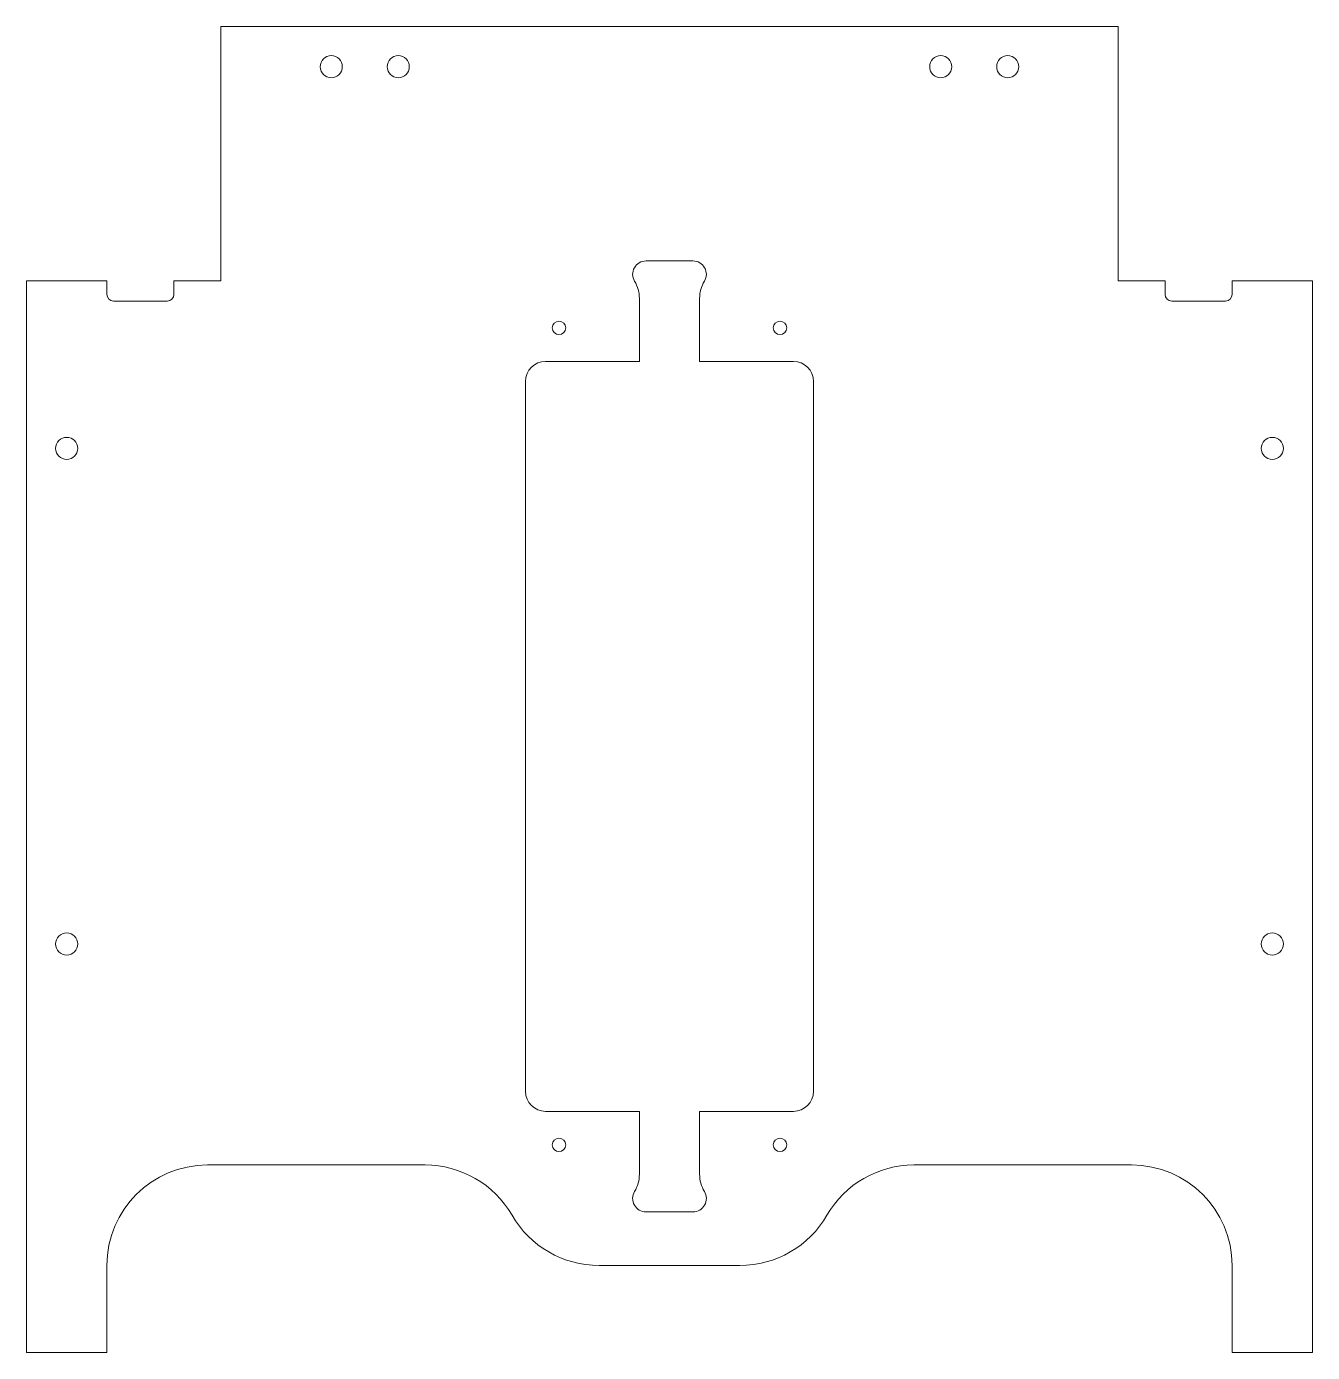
# Model space of a CAD drawing. Header units: millimetres. Extents: x 0 to 192, y -36 to 162.
import ezdxf

# ---------------------------------------------------------------- set-up
doc = ezdxf.new("R2010")
doc.units = ezdxf.units.MM

msp = doc.modelspace()

# ---------------------------------------------------------------- linework, layer by layer
at = {"color": 7, "linetype": 'Continuous', "lineweight": 15}
for p, q in [((29, 162), (29, 124)), ((163, 162), (29, 162)), ((163, 124), (163, 162)), ((99.5, 127), (92.5, 127)), ((0, 124), (0, -36)), ((12, 124), (0, 124)), ((12, 124), (12, 122)), ((22, 122), (22, 124)), ((29, 124), (22, 124)), ((170, 124), (163, 124)), ((170, 124), (170, 122)), ((180, 122), (180, 124)), ((192, 124), (180, 124)), ((192, -36), (192, 124)), ((13, 121), (21, 121)), ((91.5, 121.39), (91.5, 112)), ((100.5, 112), (100.5, 121.39)), ((171, 121), (179, 121)), ((91.5, 112), (77.5, 112)), ((114.5, 112), (100.5, 112)), ((74.5, 109), (74.5, 3)), ((117.5, 3), (117.5, 109)), ((77.5, 0), (91.5, 0)), ((91.5, 0), (91.5, -9.39)), ((100.5, -9.39), (100.5, 0)), ((100.5, 0), (114.5, 0)), ((27, -8), (59.5, -8)), ((132.5, -8), (165, -8)), ((92.5, -15), (99.5, -15)), ((12, -36), (12, -23)), ((106.52, -23), (85.48, -23)), ((180, -23), (180, -36)), ((12, -36), (0, -36)), ((192, -36), (180, -36))]:
    msp.add_line(p, q, dxfattribs=at)
for centre, radius in [((45.5, 156), 1.65), ((55.5, 156), 1.65), ((136.5, 156), 1.65), ((146.5, 156), 1.65), ((79.5, 117), 1), ((112.5, 117), 1), ((6, 99), 1.65), ((186, 99), 1.65), ((6, 25), 1.65), ((186, 25), 1.65), ((79.5, -5), 1), ((112.5, -5), 1)]:
    msp.add_circle(centre, radius, dxfattribs=at)
for centre, radius, start, end in [((92.5, 125), 2, 90, 211.0027), ((99.5, 125), 2, 328.9973, 90), ((86.5, 121.39), 5, 0, 31.0027), ((105.5, 121.39), 5, 148.9973, 180), ((13, 122), 1, 180, 270), ((21, 122), 1, 270, 0), ((171, 122), 1, 180, 270), ((179, 122), 1, 270, 0), ((77.5, 109), 3, 90, 180), ((114.5, 109), 3, 0, 90), ((77.5, 3), 3, 180, 270), ((114.5, 3), 3, 270, 0), ((27, -23), 15, 90, 180), ((59.5, -23), 15, 30, 90), ((86.5, -9.39), 5, 328.9973, 0), ((105.5, -9.39), 5, 180, 211.0027), ((132.5, -23), 15, 90, 150), ((165, -23), 15, 0, 90), ((92.5, -13), 2, 148.9973, 270), ((99.5, -13), 2, 270, 31.0027), ((85.48, -8), 15, 210, 270), ((106.52, -8), 15, 270, 330)]:
    msp.add_arc(centre, radius, start, end, dxfattribs=at)

doc.saveas('drawing.dxf')
